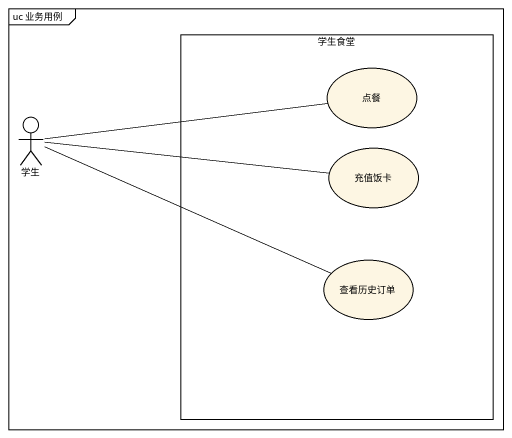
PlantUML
@startuml
mainframe uc 业务用例
rectangle 学生食堂 {
  usecase 点餐
  usecase 充值饭卡
  usecase 查看历史订单
}
actor 学生
学生 -right- 点餐
学生 -right- 充值饭卡
学生 -right- 查看历史订单
@enduml
